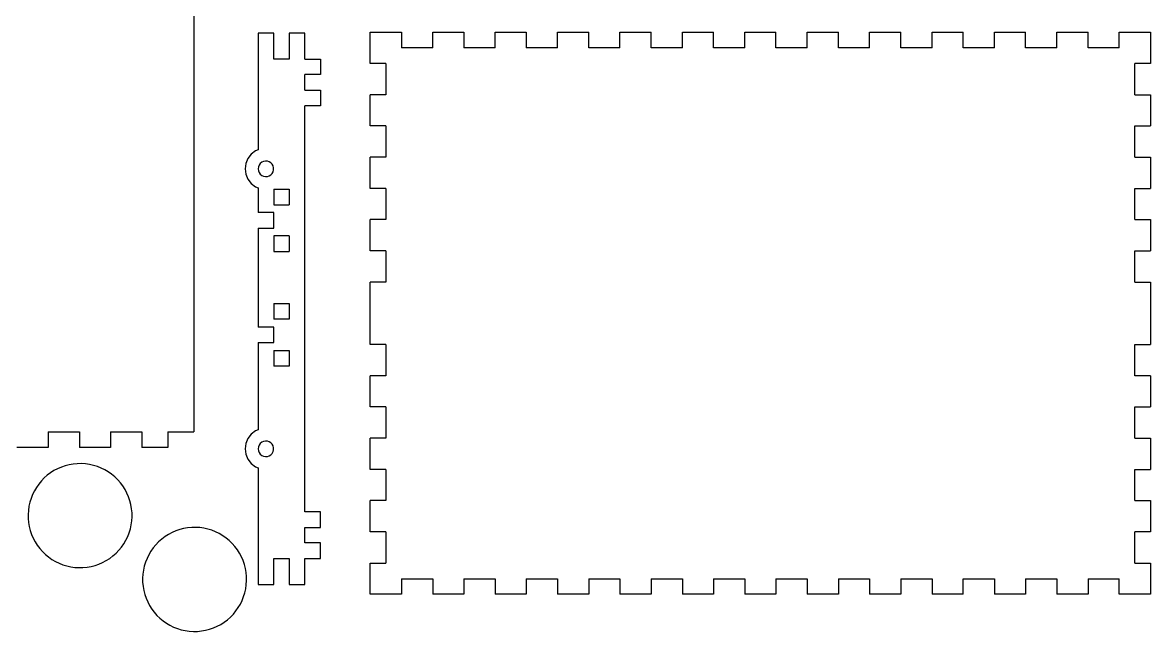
# Model space of a CAD drawing. Extents: x -205 to 205, y -255 to 210.
# Drawn here: x -13.2 to 203.6, y -255.3 to -138.3 of the extents above; entities that cross this region are included whole.
import ezdxf

# ---------------------------------------------------------------- set-up
doc = ezdxf.new("R2010")
doc.units = 0
doc.layers.get('0').update_dxf_attribs({"linetype": 'CONTINUOUS'})

msp = doc.modelspace()

# ---------------------------------------------------------------- linework, layer by layer
for p, q in [((19.69, -108), (19.69, -217)), ((35.05, -140.34), (32.05, -140.34)), ((32.05, -140.34), (32.05, -162.77)), ((35.05, -145.34), (35.05, -140.34)), ((41.05, -140.34), (38.05, -140.34)), ((38.05, -140.34), (38.05, -145.34)), ((41.05, -145.34), (41.05, -140.34)), ((53.62, -140.2), (59.62, -140.2)), ((53.62, -146.2), (53.62, -140.2)), ((59.62, -140.2), (59.62, -143.2)), ((65.62, -143.2), (65.62, -140.2)), ((65.62, -140.2), (71.62, -140.2)), ((71.62, -140.2), (71.62, -143.2)), ((77.62, -143.2), (77.62, -140.2)), ((77.62, -140.2), (83.62, -140.2)), ((83.62, -140.2), (83.62, -143.2)), ((89.62, -143.2), (89.62, -140.2)), ((89.62, -140.2), (95.62, -140.2)), ((95.62, -143.2), (95.62, -140.2)), ((101.62, -143.2), (101.62, -140.2)), ((101.62, -140.2), (107.62, -140.2)), ((107.62, -143.2), (107.62, -140.2)), ((113.62, -140.2), (119.62, -140.2)), ((113.62, -143.2), (113.62, -140.2)), ((119.62, -143.2), (119.62, -140.2)), ((125.62, -143.2), (125.62, -140.2)), ((125.62, -140.2), (131.62, -140.2)), ((131.62, -143.2), (131.62, -140.2)), ((137.62, -143.2), (137.62, -140.2)), ((137.62, -140.2), (143.62, -140.2)), ((143.62, -143.2), (143.62, -140.2)), ((149.62, -143.2), (149.62, -140.2)), ((149.62, -140.2), (155.62, -140.2)), ((155.62, -143.2), (155.62, -140.2)), ((161.62, -143.2), (161.62, -140.2)), ((161.62, -140.2), (167.62, -140.2)), ((167.62, -143.2), (167.62, -140.2)), ((173.62, -143.2), (173.62, -140.2)), ((173.62, -140.2), (179.62, -140.2)), ((179.62, -143.2), (179.62, -140.2)), ((185.62, -143.2), (185.62, -140.2)), ((185.62, -140.2), (191.62, -140.2)), ((191.62, -143.2), (191.62, -140.2)), ((197.62, -140.2), (203.62, -140.2)), ((197.62, -143.2), (197.62, -140.2)), ((203.62, -140.2), (203.62, -146.2)), ((65.62, -143.2), (59.62, -143.2)), ((77.62, -143.2), (71.62, -143.2)), ((89.62, -143.2), (83.62, -143.2)), ((101.62, -143.2), (95.62, -143.2)), ((113.62, -143.2), (107.62, -143.2)), ((125.62, -143.2), (119.62, -143.2)), ((137.62, -143.2), (131.62, -143.2)), ((149.62, -143.2), (143.62, -143.2)), ((161.62, -143.2), (155.62, -143.2)), ((173.62, -143.2), (167.62, -143.2)), ((185.62, -143.2), (179.62, -143.2)), ((197.62, -143.2), (191.62, -143.2)), ((38.05, -145.34), (35.05, -145.34)), ((41.05, -145.34), (44.05, -145.34)), ((44.05, -145.34), (44.05, -148.34)), ((56.62, -146.2), (53.62, -146.2)), ((56.62, -146.2), (56.62, -152.2)), ((203.62, -146.2), (200.62, -146.2)), ((200.62, -152.2), (200.62, -146.2)), ((44.05, -148.34), (41.05, -148.34)), ((41.05, -151.34), (41.05, -148.34)), ((41.05, -151.34), (44.05, -151.34)), ((44.05, -151.34), (44.05, -154.34)), ((53.62, -158.2), (53.62, -152.2)), ((56.62, -152.2), (53.62, -152.2)), ((200.62, -152.2), (203.62, -152.2)), ((203.62, -152.2), (203.62, -158.2)), ((44.05, -154.34), (41.05, -154.34)), ((41.05, -232.34), (41.05, -154.34)), ((56.62, -158.2), (53.62, -158.2)), ((56.62, -158.2), (56.62, -164.2)), ((200.62, -158.2), (203.62, -158.2)), ((200.62, -164.2), (200.62, -158.2)), ((30.09, -164.44), (29.69, -165.41)), ((30.73, -163.61), (30.09, -164.44)), ((31.55, -162.98), (30.73, -163.61)), ((32.05, -162.77), (31.55, -162.98)), ((53.62, -170.2), (53.62, -164.2)), ((56.62, -164.2), (53.62, -164.2)), ((200.62, -164.2), (203.62, -164.2)), ((203.62, -164.2), (203.62, -170.2)), ((29.69, -165.41), (29.55, -166.44)), ((29.55, -166.44), (29.69, -167.48)), ((32.1, -166.07), (32.05, -166.44)), ((32.05, -166.44), (32.1, -166.82)), ((32.24, -165.72), (32.1, -166.07)), ((32.1, -166.82), (32.24, -167.17)), ((32.46, -165.42), (32.24, -165.72)), ((32.75, -165.18), (32.46, -165.42)), ((33.09, -165.02), (32.75, -165.18)), ((33.46, -164.95), (33.09, -165.02)), ((33.84, -164.97), (33.46, -164.95)), ((34.19, -165.09), (33.84, -164.97)), ((34.51, -165.29), (34.19, -165.09)), ((34.77, -165.56), (34.51, -165.29)), ((34.95, -165.89), (34.77, -165.56)), ((35.04, -166.25), (34.95, -165.89)), ((34.95, -166.99), (35.04, -166.63)), ((35.04, -166.63), (35.04, -166.25)), ((29.69, -167.48), (30.09, -168.44)), ((30.09, -168.44), (30.73, -169.27)), ((32.24, -167.17), (32.46, -167.47)), ((32.46, -167.47), (32.75, -167.71)), ((32.75, -167.71), (33.09, -167.87)), ((33.09, -167.87), (33.46, -167.94)), ((33.46, -167.94), (33.84, -167.92)), ((33.84, -167.92), (34.19, -167.8)), ((34.19, -167.8), (34.51, -167.6)), ((34.51, -167.6), (34.77, -167.32)), ((34.77, -167.32), (34.95, -166.99)), ((30.73, -169.27), (31.55, -169.91)), ((31.55, -169.91), (32.05, -170.11)), ((32.05, -170.11), (32.05, -174.84)), ((35.05, -170.34), (35.05, -173.34)), ((35.05, -170.34), (38.05, -170.34)), ((38.05, -170.34), (38.05, -173.34)), ((56.62, -170.2), (53.62, -170.2)), ((56.62, -170.2), (56.62, -176.2)), ((200.62, -170.2), (203.62, -170.2)), ((200.62, -176.2), (200.62, -170.2)), ((35.05, -173.34), (38.05, -173.34)), ((35.05, -174.84), (32.05, -174.84)), ((35.05, -177.84), (35.05, -174.84)), ((53.62, -182.2), (53.62, -176.2)), ((56.62, -176.2), (53.62, -176.2)), ((200.62, -176.2), (203.62, -176.2)), ((203.62, -176.2), (203.62, -182.2)), ((32.05, -177.84), (32.05, -196.84)), ((32.05, -177.84), (35.05, -177.84)), ((35.05, -179.34), (35.05, -182.34)), ((38.05, -179.34), (35.05, -179.34)), ((38.05, -179.34), (38.05, -182.34)), ((35.05, -182.34), (38.05, -182.34)), ((56.62, -182.2), (53.62, -182.2)), ((56.62, -182.2), (56.62, -188.2)), ((200.62, -182.2), (203.62, -182.2)), ((200.62, -188.2), (200.62, -182.2)), ((53.62, -200.2), (53.62, -188.2)), ((56.62, -188.2), (53.62, -188.2)), ((200.62, -188.2), (203.62, -188.2)), ((203.62, -188.2), (203.62, -200.2)), ((35.05, -192.34), (35.05, -195.34)), ((35.05, -192.34), (38.05, -192.34)), ((38.05, -192.34), (38.05, -195.34)), ((35.05, -196.84), (32.05, -196.84)), ((38.05, -195.34), (35.05, -195.34)), ((35.05, -199.84), (35.05, -196.84)), ((32.05, -199.84), (32.05, -216.57)), ((32.05, -199.84), (35.05, -199.84)), ((35.05, -201.34), (35.05, -204.34)), ((35.05, -201.34), (38.05, -201.34)), ((38.05, -201.34), (38.05, -204.34)), ((56.62, -200.2), (53.62, -200.2)), ((56.62, -200.2), (56.62, -206.2)), ((200.62, -200.2), (203.62, -200.2)), ((200.62, -206.2), (200.62, -200.2)), ((38.05, -204.34), (35.05, -204.34)), ((53.62, -212.2), (53.62, -206.2)), ((56.62, -206.2), (53.62, -206.2)), ((203.62, -206.2), (200.62, -206.2)), ((203.62, -206.2), (203.62, -212.2)), ((56.62, -212.2), (53.62, -212.2)), ((56.62, -212.2), (56.62, -218.2)), ((200.62, -212.2), (203.62, -212.2)), ((200.62, -218.2), (200.62, -212.2)), ((31.55, -216.78), (30.73, -217.41)), ((32.05, -216.57), (31.55, -216.78)), ((-8.31, -217), (-8.31, -220)), ((-8.31, -217), (-2.31, -217)), ((-2.31, -217), (-2.31, -220)), ((3.69, -217), (3.69, -220)), ((3.69, -217), (9.69, -217)), ((9.69, -217), (9.69, -220)), ((14.69, -217), (14.69, -220)), ((14.69, -217), (19.69, -217)), ((30.09, -218.24), (29.69, -219.21)), ((30.73, -217.41), (30.09, -218.24)), ((32.75, -218.98), (32.46, -219.22)), ((33.09, -218.82), (32.75, -218.98)), ((33.46, -218.75), (33.09, -218.82)), ((33.84, -218.77), (33.46, -218.75)), ((34.19, -218.89), (33.84, -218.77)), ((34.51, -219.09), (34.19, -218.89)), ((53.62, -224.2), (53.62, -218.2)), ((56.62, -218.2), (53.62, -218.2)), ((200.62, -218.2), (203.62, -218.2)), ((203.62, -218.2), (203.62, -224.2)), ((-8.31, -220), (-14.31, -220)), ((3.69, -220), (-2.31, -220)), ((14.69, -220), (9.69, -220)), ((29.69, -219.21), (29.55, -220.24)), ((29.55, -220.24), (29.69, -221.28)), ((32.1, -219.87), (32.05, -220.24)), ((32.05, -220.24), (32.1, -220.62)), ((32.24, -219.52), (32.1, -219.87)), ((32.1, -220.62), (32.24, -220.97)), ((32.46, -219.22), (32.24, -219.52)), ((32.24, -220.97), (32.46, -221.27)), ((34.77, -219.36), (34.51, -219.09)), ((34.51, -221.4), (34.77, -221.12)), ((34.95, -219.69), (34.77, -219.36)), ((34.77, -221.12), (34.95, -220.79)), ((35.04, -220.05), (34.95, -219.69)), ((34.95, -220.79), (35.04, -220.43)), ((35.04, -220.43), (35.04, -220.05)), ((-4.28, -223.31), (-5.04, -223.5)), ((-3.51, -223.17), (-4.28, -223.31)), ((-2.73, -223.1), (-3.51, -223.17)), ((-1.94, -223.09), (-2.73, -223.1)), ((-1.16, -223.13), (-1.94, -223.09)), ((-0.38, -223.24), (-1.16, -223.13)), ((0.39, -223.42), (-0.38, -223.24)), ((29.69, -221.28), (30.09, -222.24)), ((30.09, -222.24), (30.73, -223.07)), ((30.73, -223.07), (31.55, -223.71)), ((32.46, -221.27), (32.75, -221.51)), ((32.75, -221.51), (33.09, -221.67)), ((33.09, -221.67), (33.46, -221.74)), ((33.46, -221.74), (33.84, -221.72)), ((33.84, -221.72), (34.19, -221.6)), ((34.19, -221.6), (34.51, -221.4)), ((-8.49, -225.33), (-9.08, -225.85)), ((-7.86, -224.86), (-8.49, -225.33)), ((-7.2, -224.44), (-7.86, -224.86)), ((-6.5, -224.07), (-7.2, -224.44)), ((-5.78, -223.76), (-6.5, -224.07)), ((-5.04, -223.5), (-5.78, -223.76)), ((1.14, -223.65), (0.39, -223.42)), ((1.87, -223.94), (1.14, -223.65)), ((2.57, -224.28), (1.87, -223.94)), ((3.25, -224.68), (2.57, -224.28)), ((3.89, -225.13), (3.25, -224.68)), ((4.5, -225.63), (3.89, -225.13)), ((31.55, -223.71), (32.05, -223.91)), ((32.05, -223.91), (32.05, -246.34)), ((56.62, -224.2), (53.62, -224.2)), ((56.62, -224.2), (56.62, -230.2)), ((200.62, -224.2), (203.62, -224.2)), ((200.62, -230.2), (200.62, -224.2)), ((-10.57, -227.66), (-10.97, -228.34)), ((-10.12, -227.02), (-10.57, -227.66)), ((-9.62, -226.41), (-10.12, -227.02)), ((-9.08, -225.85), (-9.62, -226.41)), ((5.06, -226.18), (4.5, -225.63)), ((5.58, -226.77), (5.06, -226.18)), ((6.05, -227.39), (5.58, -226.77)), ((6.47, -228.06), (6.05, -227.39)), ((-11.61, -229.77), (-11.84, -230.52)), ((-11.32, -229.04), (-11.61, -229.77)), ((-10.97, -228.34), (-11.32, -229.04)), ((6.84, -228.75), (6.47, -228.06)), ((7.15, -229.47), (6.84, -228.75)), ((7.41, -230.21), (7.15, -229.47)), ((-12.01, -231.29), (-12.12, -232.07)), ((-11.84, -230.52), (-12.01, -231.29)), ((7.6, -230.97), (7.41, -230.21)), ((7.74, -231.75), (7.6, -230.97)), ((7.81, -232.53), (7.74, -231.75)), ((53.62, -236.2), (53.62, -230.2)), ((56.62, -230.2), (53.62, -230.2)), ((200.62, -230.2), (203.62, -230.2)), ((203.62, -230.2), (203.62, -236.2)), ((-12.12, -232.07), (-12.17, -232.85)), ((-12.17, -232.85), (-12.16, -233.64)), ((-12.16, -233.64), (-12.08, -234.42)), ((7.67, -234.88), (7.78, -234.1)), ((7.78, -234.1), (7.83, -233.31)), ((7.83, -233.31), (7.81, -232.53)), ((44.05, -232.34), (41.05, -232.34)), ((44.05, -235.34), (44.05, -232.34)), ((-12.08, -234.42), (-11.95, -235.19)), ((-11.95, -235.19), (-11.75, -235.95)), ((-11.75, -235.95), (-11.5, -236.69)), ((7.26, -236.39), (7.5, -235.64)), ((7.5, -235.64), (7.67, -234.88)), ((15.5, -236.33), (14.81, -236.7)), ((16.22, -236.02), (15.5, -236.33)), ((16.97, -235.76), (16.22, -236.02)), ((17.73, -235.57), (16.97, -235.76)), ((18.5, -235.43), (17.73, -235.57)), ((19.28, -235.36), (18.5, -235.43)), ((20.07, -235.34), (19.28, -235.36)), ((20.85, -235.39), (20.07, -235.34)), ((21.63, -235.5), (20.85, -235.39)), ((22.39, -235.67), (21.63, -235.5)), ((23.14, -235.91), (22.39, -235.67)), ((23.87, -236.19), (23.14, -235.91)), ((24.58, -236.54), (23.87, -236.19)), ((41.05, -235.34), (44.05, -235.34)), ((41.05, -238.34), (41.05, -235.34)), ((56.62, -236.2), (53.62, -236.2)), ((56.62, -236.2), (56.62, -242.2)), ((203.62, -236.2), (200.62, -236.2)), ((200.62, -242.2), (200.62, -236.2)), ((-11.5, -236.69), (-11.18, -237.42)), ((-11.18, -237.42), (-10.82, -238.11)), ((-10.82, -238.11), (-10.4, -238.77)), ((5.78, -239.15), (6.23, -238.5)), ((6.23, -238.5), (6.63, -237.83)), ((6.63, -237.83), (6.98, -237.12)), ((6.98, -237.12), (7.26, -236.39)), ((12.93, -238.11), (12.38, -238.67)), ((13.52, -237.59), (12.93, -238.11)), ((14.15, -237.12), (13.52, -237.59)), ((14.81, -236.7), (14.15, -237.12)), ((25.26, -236.94), (24.58, -236.54)), ((25.9, -237.39), (25.26, -236.94)), ((26.5, -237.89), (25.9, -237.39)), ((27.07, -238.44), (26.5, -237.89)), ((27.59, -239.03), (27.07, -238.44)), ((44.05, -238.34), (41.05, -238.34)), ((44.05, -241.34), (44.05, -238.34)), ((-10.4, -238.77), (-9.92, -239.4)), ((-9.92, -239.4), (-9.4, -239.99)), ((-9.4, -239.99), (-8.84, -240.53)), ((-8.84, -240.53), (-8.24, -241.03)), ((4.15, -240.84), (4.73, -240.32)), ((4.73, -240.32), (5.28, -239.75)), ((5.28, -239.75), (5.78, -239.15)), ((11.03, -240.6), (10.69, -241.3)), ((11.43, -239.92), (11.03, -240.6)), ((11.88, -239.28), (11.43, -239.92)), ((12.38, -238.67), (11.88, -239.28)), ((28.06, -239.65), (27.59, -239.03)), ((28.48, -240.32), (28.06, -239.65)), ((28.85, -241.01), (28.48, -240.32)), ((-8.24, -241.03), (-7.59, -241.49)), ((-7.59, -241.49), (-6.92, -241.89)), ((-6.92, -241.89), (-6.21, -242.23)), ((-6.21, -242.23), (-5.48, -242.52)), ((-5.48, -242.52), (-4.73, -242.75)), ((-4.73, -242.75), (-3.96, -242.92)), ((-0.84, -242.99), (-0.06, -242.86)), ((-0.06, -242.86), (0.7, -242.66)), ((0.7, -242.66), (1.44, -242.41)), ((1.44, -242.41), (2.16, -242.1)), ((2.16, -242.1), (2.85, -241.73)), ((2.85, -241.73), (3.52, -241.31)), ((3.52, -241.31), (4.15, -240.84)), ((10.17, -242.78), (10, -243.55)), ((10.4, -242.03), (10.17, -242.78)), ((10.69, -241.3), (10.4, -242.03)), ((29.16, -241.73), (28.85, -241.01)), ((29.41, -242.47), (29.16, -241.73)), ((29.61, -243.23), (29.41, -242.47)), ((35.05, -246.34), (35.05, -241.34)), ((35.05, -241.34), (38.05, -241.34)), ((38.05, -241.34), (38.05, -246.34)), ((41.05, -246.34), (41.05, -241.34)), ((41.05, -241.34), (44.05, -241.34)), ((53.62, -248.2), (53.62, -242.2)), ((53.62, -242.2), (56.62, -242.2)), ((200.62, -242.2), (203.62, -242.2)), ((203.62, -242.2), (203.62, -248.2)), ((-3.96, -242.92), (-3.19, -243.03)), ((-3.19, -243.03), (-2.4, -243.08)), ((-2.4, -243.08), (-1.62, -243.07)), ((-1.62, -243.07), (-0.84, -242.99)), ((9.89, -244.33), (9.84, -245.11)), ((10, -243.55), (9.89, -244.33)), ((29.75, -244.01), (29.61, -243.23)), ((29.82, -244.79), (29.75, -244.01)), ((29.83, -245.57), (29.82, -244.79)), ((9.84, -245.11), (9.85, -245.9)), ((9.85, -245.9), (9.92, -246.68)), ((9.92, -246.68), (10.06, -247.45)), ((29.5, -247.9), (29.67, -247.13)), ((29.67, -247.13), (29.78, -246.36)), ((29.78, -246.36), (29.83, -245.57)), ((32.05, -246.34), (35.05, -246.34)), ((38.05, -246.34), (41.05, -246.34)), ((59.62, -245.2), (65.62, -245.2)), ((59.62, -245.2), (59.62, -248.2)), ((65.62, -245.2), (65.62, -248.2)), ((71.62, -245.2), (77.62, -245.2)), ((71.62, -245.2), (71.62, -248.2)), ((77.62, -245.2), (77.62, -248.2)), ((83.62, -245.2), (89.62, -245.2)), ((83.62, -245.2), (83.62, -248.2)), ((89.62, -245.2), (89.62, -248.2)), ((95.62, -245.2), (101.62, -245.2)), ((95.62, -245.2), (95.62, -248.2)), ((101.62, -245.2), (101.62, -248.2)), ((107.62, -245.2), (113.62, -245.2)), ((107.62, -245.2), (107.62, -248.2)), ((113.62, -245.2), (113.62, -248.2)), ((119.62, -245.2), (125.62, -245.2)), ((119.62, -245.2), (119.62, -248.2)), ((125.62, -245.2), (125.62, -248.2)), ((131.62, -245.2), (137.62, -245.2)), ((131.62, -245.2), (131.62, -248.2)), ((137.62, -245.2), (137.62, -248.2)), ((143.62, -245.2), (149.62, -245.2)), ((143.62, -245.2), (143.62, -248.2)), ((149.62, -245.2), (149.62, -248.2)), ((155.62, -245.2), (161.62, -245.2)), ((155.62, -245.2), (155.62, -248.2)), ((161.62, -245.2), (161.62, -248.2)), ((167.62, -245.2), (173.62, -245.2)), ((167.62, -248.2), (167.62, -245.2)), ((173.62, -245.2), (173.62, -248.2)), ((179.62, -245.2), (185.62, -245.2)), ((179.62, -245.2), (179.62, -248.2)), ((185.62, -245.2), (185.62, -248.2)), ((191.62, -245.2), (197.62, -245.2)), ((191.62, -245.2), (191.62, -248.2)), ((197.62, -248.2), (197.62, -245.2)), ((10.06, -247.45), (10.26, -248.21)), ((10.26, -248.21), (10.51, -248.95)), ((10.51, -248.95), (10.82, -249.67)), ((28.64, -250.09), (28.98, -249.38)), ((28.98, -249.38), (29.27, -248.65)), ((29.27, -248.65), (29.5, -247.9)), ((59.62, -248.2), (53.62, -248.2)), ((71.62, -248.2), (65.62, -248.2)), ((83.62, -248.2), (77.62, -248.2)), ((95.62, -248.2), (89.62, -248.2)), ((107.62, -248.2), (101.62, -248.2)), ((119.62, -248.2), (113.62, -248.2)), ((131.62, -248.2), (125.62, -248.2)), ((143.62, -248.2), (137.62, -248.2)), ((155.62, -248.2), (149.62, -248.2)), ((167.62, -248.2), (161.62, -248.2)), ((179.62, -248.2), (173.62, -248.2)), ((191.62, -248.2), (185.62, -248.2)), ((203.62, -248.2), (197.62, -248.2)), ((10.82, -249.67), (11.19, -250.37)), ((11.19, -250.37), (11.61, -251.03)), ((11.61, -251.03), (12.08, -251.66)), ((27.29, -252.01), (27.79, -251.41)), ((27.79, -251.41), (28.24, -250.76)), ((28.24, -250.76), (28.64, -250.09)), ((12.08, -251.66), (12.6, -252.25)), ((12.6, -252.25), (13.17, -252.79)), ((13.17, -252.79), (13.77, -253.29)), ((13.77, -253.29), (14.41, -253.74)), ((24.86, -253.99), (25.52, -253.57)), ((25.52, -253.57), (26.15, -253.09)), ((26.15, -253.09), (26.74, -252.57)), ((26.74, -252.57), (27.29, -252.01)), ((14.41, -253.74), (15.09, -254.14)), ((15.09, -254.14), (15.8, -254.49)), ((15.8, -254.49), (16.53, -254.78)), ((16.53, -254.78), (17.28, -255.01)), ((17.28, -255.01), (18.04, -255.18)), ((18.04, -255.18), (18.82, -255.29)), ((18.82, -255.29), (19.6, -255.34)), ((19.6, -255.34), (20.39, -255.33)), ((20.39, -255.33), (21.17, -255.25)), ((21.17, -255.25), (21.94, -255.12)), ((21.94, -255.12), (22.7, -254.92)), ((22.7, -254.92), (23.45, -254.67)), ((23.45, -254.67), (24.17, -254.35)), ((24.17, -254.35), (24.86, -253.99))]:
    msp.add_line(p, q)

doc.saveas('drawing.dxf')
